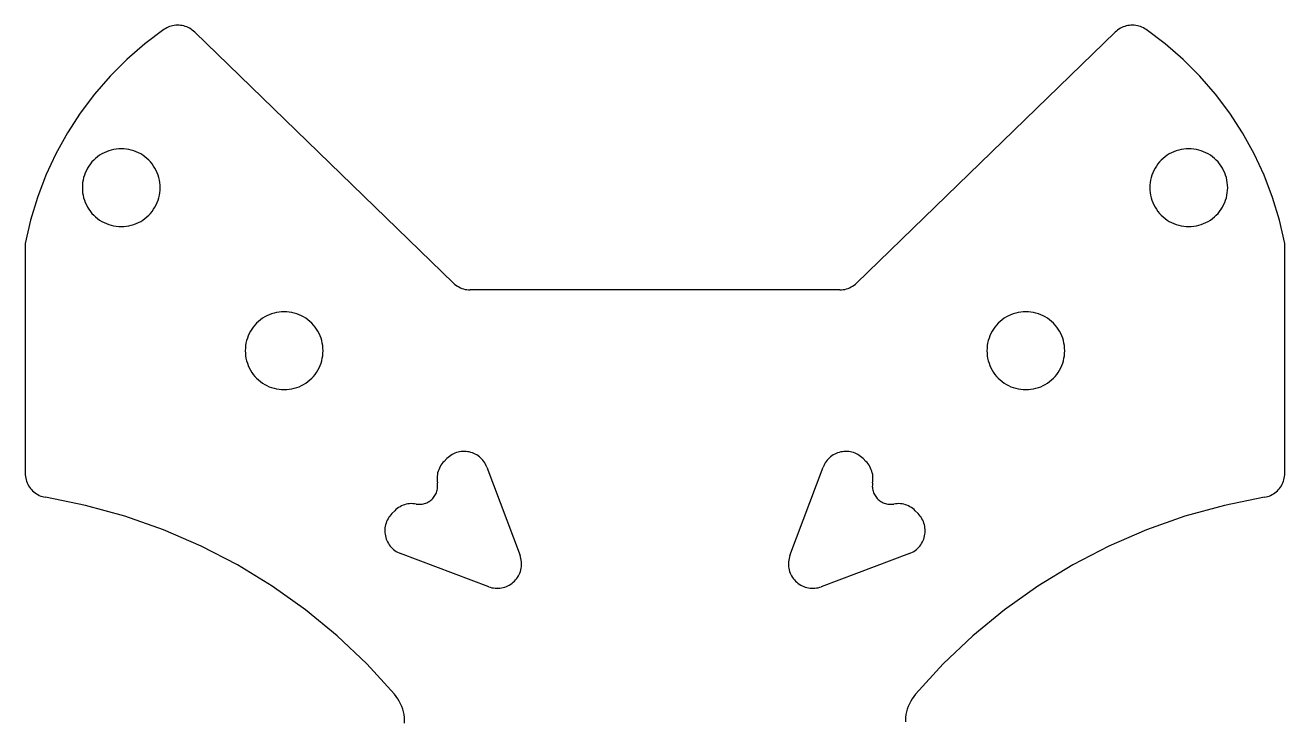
# Model space of a CAD drawing. Header units: metres. Extents: x 155.7 to 207.5, y 0.1 to 57.4.
# Drawn here: x 155.7 to 207.5, y 28.8 to 57.4 of the extents above; entities that cross this region are included whole.
import ezdxf

# ---------------------------------------------------------------- set-up
doc = ezdxf.new("R2010")
doc.units = ezdxf.units.M

msp = doc.modelspace()

# ---------------------------------------------------------------- linework, layer by layer
at = {"layer": 'CenterPlate'}
for p, q in [((161.359, 57.217), (160.578, 56.631)), ((161.415, 57.253), (161.359, 57.217)), ((161.472, 57.285), (161.415, 57.253)), ((161.531, 57.313), (161.472, 57.285)), ((161.592, 57.337), (161.531, 57.313)), ((161.654, 57.357), (161.592, 57.337)), ((161.718, 57.373), (161.654, 57.357)), ((161.783, 57.385), (161.718, 57.373)), ((161.848, 57.393), (161.783, 57.385)), ((161.913, 57.396), (161.848, 57.393)), ((161.979, 57.395), (161.913, 57.396)), ((162.044, 57.39), (161.979, 57.395)), ((162.109, 57.38), (162.044, 57.39)), ((162.173, 57.367), (162.109, 57.38)), ((162.237, 57.349), (162.173, 57.367)), ((162.298, 57.326), (162.237, 57.349)), ((162.359, 57.3), (162.298, 57.326)), ((162.417, 57.27), (162.359, 57.3)), ((162.473, 57.237), (162.417, 57.27)), ((162.527, 57.199), (162.473, 57.237)), ((162.579, 57.158), (162.527, 57.199)), ((162.627, 57.114), (162.579, 57.158)), ((173.263, 46.802), (162.627, 57.114)), ((200.48, 57.114), (189.845, 46.802)), ((200.529, 57.158), (200.48, 57.114)), ((200.58, 57.199), (200.529, 57.158)), ((200.634, 57.237), (200.58, 57.199)), ((200.69, 57.27), (200.634, 57.237)), ((200.749, 57.3), (200.69, 57.27)), ((200.809, 57.326), (200.749, 57.3)), ((200.871, 57.349), (200.809, 57.326)), ((200.934, 57.367), (200.871, 57.349)), ((200.998, 57.38), (200.934, 57.367)), ((201.063, 57.39), (200.998, 57.38)), ((201.128, 57.395), (201.063, 57.39)), ((201.194, 57.396), (201.128, 57.395)), ((201.26, 57.393), (201.194, 57.396)), ((201.325, 57.385), (201.26, 57.393)), ((201.389, 57.373), (201.325, 57.385)), ((201.453, 57.357), (201.389, 57.373)), ((201.515, 57.337), (201.453, 57.357)), ((201.576, 57.313), (201.515, 57.337)), ((201.636, 57.285), (201.576, 57.313)), ((201.693, 57.253), (201.636, 57.285)), ((201.748, 57.217), (201.693, 57.253)), ((202.529, 56.631), (201.748, 57.217)), ((160.578, 56.631), (159.84, 55.992)), ((203.267, 55.992), (202.529, 56.631)), ((159.84, 55.992), (159.149, 55.302)), ((203.958, 55.302), (203.267, 55.992)), ((159.149, 55.302), (158.508, 54.566)), ((204.6, 54.566), (203.958, 55.302)), ((158.508, 54.566), (157.92, 53.786)), ((205.188, 53.786), (204.6, 54.566)), ((157.92, 53.786), (157.388, 52.967)), ((205.719, 52.967), (205.188, 53.786)), ((157.388, 52.967), (156.915, 52.113)), ((206.192, 52.113), (205.719, 52.967)), ((159.604, 52.32), (159.499, 52.317)), ((159.708, 52.317), (159.604, 52.32)), ((203.504, 52.32), (203.399, 52.317)), ((203.608, 52.317), (203.504, 52.32)), ((156.915, 52.113), (156.503, 51.227)), ((158.472, 51.852), (158.401, 51.775)), ((158.549, 51.923), (158.472, 51.852)), ((158.63, 51.99), (158.549, 51.923)), ((158.715, 52.051), (158.63, 51.99)), ((158.804, 52.106), (158.715, 52.051)), ((158.896, 52.155), (158.804, 52.106)), ((158.991, 52.199), (158.896, 52.155)), ((159.089, 52.235), (158.991, 52.199)), ((159.19, 52.266), (159.089, 52.235)), ((159.292, 52.29), (159.19, 52.266)), ((159.395, 52.307), (159.292, 52.29)), ((159.499, 52.317), (159.395, 52.307)), ((159.813, 52.307), (159.708, 52.317)), ((159.916, 52.29), (159.813, 52.307)), ((160.018, 52.266), (159.916, 52.29)), ((160.118, 52.235), (160.018, 52.266)), ((160.216, 52.199), (160.118, 52.235)), ((160.311, 52.155), (160.216, 52.199)), ((160.404, 52.106), (160.311, 52.155)), ((160.493, 52.051), (160.404, 52.106)), ((160.578, 51.99), (160.493, 52.051)), ((160.659, 51.923), (160.578, 51.99)), ((160.735, 51.852), (160.659, 51.923)), ((160.807, 51.775), (160.735, 51.852)), ((202.372, 51.852), (202.301, 51.775)), ((202.449, 51.923), (202.372, 51.852)), ((202.53, 51.99), (202.449, 51.923)), ((202.615, 52.051), (202.53, 51.99)), ((202.704, 52.106), (202.615, 52.051)), ((202.796, 52.155), (202.704, 52.106)), ((202.891, 52.199), (202.796, 52.155)), ((202.989, 52.235), (202.891, 52.199)), ((203.09, 52.266), (202.989, 52.235)), ((203.192, 52.29), (203.09, 52.266)), ((203.295, 52.307), (203.192, 52.29)), ((203.399, 52.317), (203.295, 52.307)), ((203.713, 52.307), (203.608, 52.317)), ((203.816, 52.29), (203.713, 52.307)), ((203.918, 52.266), (203.816, 52.29)), ((204.018, 52.235), (203.918, 52.266)), ((204.116, 52.199), (204.018, 52.235)), ((204.211, 52.155), (204.116, 52.199)), ((204.304, 52.106), (204.211, 52.155)), ((204.393, 52.051), (204.304, 52.106)), ((204.478, 51.99), (204.393, 52.051)), ((204.559, 51.923), (204.478, 51.99)), ((204.635, 51.852), (204.559, 51.923)), ((204.707, 51.775), (204.635, 51.852)), ((206.604, 51.227), (206.192, 52.113)), ((158.125, 51.333), (158.089, 51.235)), ((158.169, 51.428), (158.125, 51.333)), ((158.218, 51.52), (158.169, 51.428)), ((158.273, 51.609), (158.218, 51.52)), ((158.334, 51.694), (158.273, 51.609)), ((158.401, 51.775), (158.334, 51.694)), ((160.873, 51.694), (160.807, 51.775)), ((160.934, 51.609), (160.873, 51.694)), ((160.989, 51.52), (160.934, 51.609)), ((161.039, 51.428), (160.989, 51.52)), ((161.082, 51.333), (161.039, 51.428)), ((161.119, 51.235), (161.082, 51.333)), ((202.025, 51.333), (201.989, 51.235)), ((202.069, 51.428), (202.025, 51.333)), ((202.118, 51.52), (202.069, 51.428)), ((202.173, 51.609), (202.118, 51.52)), ((202.234, 51.694), (202.173, 51.609)), ((202.301, 51.775), (202.234, 51.694)), ((204.773, 51.694), (204.707, 51.775)), ((204.834, 51.609), (204.773, 51.694)), ((204.889, 51.52), (204.834, 51.609)), ((204.939, 51.428), (204.889, 51.52)), ((204.982, 51.333), (204.939, 51.428)), ((205.019, 51.235), (204.982, 51.333)), ((156.503, 51.227), (156.155, 50.315)), ((158.007, 50.825), (158.004, 50.72)), ((158.017, 50.929), (158.007, 50.825)), ((158.034, 51.032), (158.017, 50.929)), ((158.058, 51.134), (158.034, 51.032)), ((158.089, 51.235), (158.058, 51.134)), ((161.149, 51.134), (161.119, 51.235)), ((161.173, 51.032), (161.149, 51.134)), ((161.19, 50.929), (161.173, 51.032)), ((161.2, 50.825), (161.19, 50.929)), ((161.204, 50.72), (161.2, 50.825)), ((201.907, 50.825), (201.904, 50.72)), ((201.917, 50.929), (201.907, 50.825)), ((201.934, 51.032), (201.917, 50.929)), ((201.958, 51.134), (201.934, 51.032)), ((201.989, 51.235), (201.958, 51.134)), ((205.049, 51.134), (205.019, 51.235)), ((205.073, 51.032), (205.049, 51.134)), ((205.09, 50.929), (205.073, 51.032)), ((205.1, 50.825), (205.09, 50.929)), ((205.104, 50.72), (205.1, 50.825)), ((206.953, 50.315), (206.604, 51.227)), ((156.155, 50.315), (155.871, 49.381)), ((158.004, 50.72), (158.007, 50.616)), ((158.007, 50.616), (158.017, 50.511)), ((158.017, 50.511), (158.034, 50.408)), ((158.034, 50.408), (158.058, 50.306)), ((158.058, 50.306), (158.089, 50.206)), ((161.119, 50.206), (161.149, 50.306)), ((161.149, 50.306), (161.173, 50.408)), ((161.173, 50.408), (161.19, 50.511)), ((161.19, 50.511), (161.2, 50.616)), ((161.2, 50.616), (161.204, 50.72)), ((201.904, 50.72), (201.907, 50.616)), ((201.907, 50.616), (201.917, 50.511)), ((201.917, 50.511), (201.934, 50.408)), ((201.934, 50.408), (201.958, 50.306)), ((201.958, 50.306), (201.989, 50.206)), ((205.019, 50.206), (205.049, 50.306)), ((205.049, 50.306), (205.073, 50.408)), ((205.073, 50.408), (205.09, 50.511)), ((205.09, 50.511), (205.1, 50.616)), ((205.1, 50.616), (205.104, 50.72)), ((207.236, 49.381), (206.953, 50.315)), ((158.089, 50.206), (158.125, 50.108)), ((158.125, 50.108), (158.169, 50.013)), ((158.169, 50.013), (158.218, 49.92)), ((158.218, 49.92), (158.273, 49.831)), ((158.273, 49.831), (158.334, 49.746)), ((158.334, 49.746), (158.401, 49.665)), ((160.807, 49.665), (160.873, 49.746)), ((160.873, 49.746), (160.934, 49.831)), ((160.934, 49.831), (160.989, 49.92)), ((160.989, 49.92), (161.039, 50.013)), ((161.039, 50.013), (161.082, 50.108)), ((161.082, 50.108), (161.119, 50.206)), ((201.989, 50.206), (202.025, 50.108)), ((202.025, 50.108), (202.069, 50.013)), ((202.069, 50.013), (202.118, 49.92)), ((202.118, 49.92), (202.173, 49.831)), ((202.173, 49.831), (202.234, 49.746)), ((202.234, 49.746), (202.301, 49.665)), ((204.707, 49.665), (204.773, 49.746)), ((204.773, 49.746), (204.834, 49.831)), ((204.834, 49.831), (204.889, 49.92)), ((204.889, 49.92), (204.939, 50.013)), ((204.939, 50.013), (204.982, 50.108)), ((204.982, 50.108), (205.019, 50.206)), ((155.871, 49.381), (155.654, 48.429)), ((158.401, 49.665), (158.472, 49.589)), ((158.472, 49.589), (158.549, 49.517)), ((158.549, 49.517), (158.63, 49.451)), ((158.63, 49.451), (158.715, 49.39)), ((158.715, 49.39), (158.804, 49.335)), ((158.804, 49.335), (158.896, 49.285)), ((158.896, 49.285), (158.991, 49.242)), ((158.991, 49.242), (159.089, 49.205)), ((160.118, 49.205), (160.216, 49.242)), ((160.216, 49.242), (160.311, 49.285)), ((160.311, 49.285), (160.404, 49.335)), ((160.404, 49.335), (160.493, 49.39)), ((160.493, 49.39), (160.578, 49.451)), ((160.578, 49.451), (160.659, 49.517)), ((160.659, 49.517), (160.735, 49.589)), ((160.735, 49.589), (160.807, 49.665)), ((202.301, 49.665), (202.372, 49.589)), ((202.372, 49.589), (202.449, 49.517)), ((202.449, 49.517), (202.53, 49.451)), ((202.53, 49.451), (202.615, 49.39)), ((202.615, 49.39), (202.704, 49.335)), ((202.704, 49.335), (202.796, 49.285)), ((202.796, 49.285), (202.891, 49.242)), ((202.891, 49.242), (202.989, 49.205)), ((204.018, 49.205), (204.116, 49.242)), ((204.116, 49.242), (204.211, 49.285)), ((204.211, 49.285), (204.304, 49.335)), ((204.304, 49.335), (204.393, 49.39)), ((204.393, 49.39), (204.478, 49.451)), ((204.478, 49.451), (204.559, 49.517)), ((204.559, 49.517), (204.635, 49.589)), ((204.635, 49.589), (204.707, 49.665)), ((207.454, 48.429), (207.236, 49.381)), ((159.089, 49.205), (159.19, 49.175)), ((159.19, 49.175), (159.292, 49.151)), ((159.292, 49.151), (159.395, 49.134)), ((159.395, 49.134), (159.499, 49.124)), ((159.499, 49.124), (159.604, 49.12)), ((159.604, 49.12), (159.708, 49.124)), ((159.708, 49.124), (159.813, 49.134)), ((159.813, 49.134), (159.916, 49.151)), ((159.916, 49.151), (160.018, 49.175)), ((160.018, 49.175), (160.118, 49.205)), ((202.989, 49.205), (203.09, 49.175)), ((203.09, 49.175), (203.192, 49.151)), ((203.192, 49.151), (203.295, 49.134)), ((203.295, 49.134), (203.399, 49.124)), ((203.399, 49.124), (203.504, 49.12)), ((203.504, 49.12), (203.608, 49.124)), ((203.608, 49.124), (203.713, 49.134)), ((203.713, 49.134), (203.816, 49.151)), ((203.816, 49.151), (203.918, 49.175)), ((203.918, 49.175), (204.018, 49.205)), ((155.654, 48.429), (155.654, 38.984)), ((207.454, 38.984), (207.454, 48.429)), ((173.263, 46.802), (173.315, 46.755)), ((173.315, 46.755), (173.37, 46.712)), ((173.37, 46.712), (173.428, 46.673)), ((173.428, 46.673), (173.488, 46.638)), ((173.488, 46.638), (173.551, 46.607)), ((189.556, 46.607), (189.619, 46.638)), ((189.619, 46.638), (189.68, 46.673)), ((189.68, 46.673), (189.738, 46.712)), ((189.738, 46.712), (189.793, 46.755)), ((189.793, 46.755), (189.845, 46.802)), ((173.551, 46.607), (173.616, 46.581)), ((173.616, 46.581), (173.683, 46.559)), ((173.683, 46.559), (173.75, 46.542)), ((173.75, 46.542), (173.819, 46.53)), ((173.819, 46.53), (173.889, 46.523)), ((173.889, 46.523), (173.959, 46.52)), ((189.148, 46.52), (173.959, 46.52)), ((189.148, 46.52), (189.218, 46.523)), ((189.218, 46.523), (189.288, 46.53)), ((189.288, 46.53), (189.357, 46.542)), ((189.357, 46.542), (189.425, 46.559)), ((189.425, 46.559), (189.491, 46.581)), ((189.491, 46.581), (189.556, 46.607)), ((165.992, 45.59), (165.89, 45.566)), ((166.095, 45.607), (165.992, 45.59)), ((166.199, 45.617), (166.095, 45.607)), ((166.304, 45.62), (166.199, 45.617)), ((166.408, 45.617), (166.304, 45.62)), ((166.513, 45.607), (166.408, 45.617)), ((166.616, 45.59), (166.513, 45.607)), ((166.718, 45.566), (166.616, 45.59)), ((196.492, 45.59), (196.39, 45.566)), ((196.595, 45.607), (196.492, 45.59)), ((196.699, 45.617), (196.595, 45.607)), ((196.804, 45.62), (196.699, 45.617)), ((196.908, 45.617), (196.804, 45.62)), ((197.013, 45.607), (196.908, 45.617)), ((197.116, 45.59), (197.013, 45.607)), ((197.218, 45.566), (197.116, 45.59)), ((165.101, 45.075), (165.034, 44.994)), ((165.172, 45.152), (165.101, 45.075)), ((165.249, 45.223), (165.172, 45.152)), ((165.33, 45.29), (165.249, 45.223)), ((165.415, 45.351), (165.33, 45.29)), ((165.504, 45.406), (165.415, 45.351)), ((165.596, 45.455), (165.504, 45.406)), ((165.691, 45.499), (165.596, 45.455)), ((165.789, 45.535), (165.691, 45.499)), ((165.89, 45.566), (165.789, 45.535)), ((166.818, 45.535), (166.718, 45.566)), ((166.916, 45.499), (166.818, 45.535)), ((167.011, 45.455), (166.916, 45.499)), ((167.104, 45.406), (167.011, 45.455)), ((167.193, 45.351), (167.104, 45.406)), ((167.278, 45.29), (167.193, 45.351)), ((167.359, 45.223), (167.278, 45.29)), ((167.435, 45.152), (167.359, 45.223)), ((167.507, 45.075), (167.435, 45.152)), ((167.573, 44.994), (167.507, 45.075)), ((195.601, 45.075), (195.534, 44.994)), ((195.672, 45.152), (195.601, 45.075)), ((195.749, 45.223), (195.672, 45.152)), ((195.83, 45.29), (195.749, 45.223)), ((195.915, 45.351), (195.83, 45.29)), ((196.004, 45.406), (195.915, 45.351)), ((196.096, 45.455), (196.004, 45.406)), ((196.191, 45.499), (196.096, 45.455)), ((196.289, 45.535), (196.191, 45.499)), ((196.39, 45.566), (196.289, 45.535)), ((197.318, 45.535), (197.218, 45.566)), ((197.416, 45.499), (197.318, 45.535)), ((197.511, 45.455), (197.416, 45.499)), ((197.604, 45.406), (197.511, 45.455)), ((197.693, 45.351), (197.604, 45.406)), ((197.778, 45.29), (197.693, 45.351)), ((197.859, 45.223), (197.778, 45.29)), ((197.935, 45.152), (197.859, 45.223)), ((198.007, 45.075), (197.935, 45.152)), ((198.073, 44.994), (198.007, 45.075)), ((164.825, 44.633), (164.789, 44.535)), ((164.869, 44.728), (164.825, 44.633)), ((164.918, 44.82), (164.869, 44.728)), ((164.973, 44.909), (164.918, 44.82)), ((165.034, 44.994), (164.973, 44.909)), ((167.634, 44.909), (167.573, 44.994)), ((167.689, 44.82), (167.634, 44.909)), ((167.739, 44.728), (167.689, 44.82)), ((167.782, 44.633), (167.739, 44.728)), ((167.819, 44.535), (167.782, 44.633)), ((195.325, 44.633), (195.289, 44.535)), ((195.369, 44.728), (195.325, 44.633)), ((195.418, 44.82), (195.369, 44.728)), ((195.473, 44.909), (195.418, 44.82)), ((195.534, 44.994), (195.473, 44.909)), ((198.134, 44.909), (198.073, 44.994)), ((198.189, 44.82), (198.134, 44.909)), ((198.239, 44.728), (198.189, 44.82)), ((198.282, 44.633), (198.239, 44.728)), ((198.319, 44.535), (198.282, 44.633)), ((164.707, 44.125), (164.704, 44.02)), ((164.717, 44.229), (164.707, 44.125)), ((164.734, 44.332), (164.717, 44.229)), ((164.758, 44.434), (164.734, 44.332)), ((164.789, 44.535), (164.758, 44.434)), ((167.849, 44.434), (167.819, 44.535)), ((167.873, 44.332), (167.849, 44.434)), ((167.89, 44.229), (167.873, 44.332)), ((167.9, 44.125), (167.89, 44.229)), ((167.904, 44.02), (167.9, 44.125)), ((195.207, 44.125), (195.204, 44.02)), ((195.217, 44.229), (195.207, 44.125)), ((195.234, 44.332), (195.217, 44.229)), ((195.258, 44.434), (195.234, 44.332)), ((195.289, 44.535), (195.258, 44.434)), ((198.349, 44.434), (198.319, 44.535)), ((198.373, 44.332), (198.349, 44.434)), ((198.39, 44.229), (198.373, 44.332)), ((198.4, 44.125), (198.39, 44.229)), ((198.404, 44.02), (198.4, 44.125)), ((164.704, 44.02), (164.707, 43.916)), ((164.707, 43.916), (164.717, 43.811)), ((164.717, 43.811), (164.734, 43.708)), ((164.734, 43.708), (164.758, 43.606)), ((164.758, 43.606), (164.789, 43.506)), ((167.819, 43.506), (167.849, 43.606)), ((167.849, 43.606), (167.873, 43.708)), ((167.873, 43.708), (167.89, 43.811)), ((167.89, 43.811), (167.9, 43.916)), ((167.9, 43.916), (167.904, 44.02)), ((195.204, 44.02), (195.207, 43.916)), ((195.207, 43.916), (195.217, 43.811)), ((195.217, 43.811), (195.234, 43.708)), ((195.234, 43.708), (195.258, 43.606)), ((195.258, 43.606), (195.289, 43.506)), ((198.319, 43.506), (198.349, 43.606)), ((198.349, 43.606), (198.373, 43.708)), ((198.373, 43.708), (198.39, 43.811)), ((198.39, 43.811), (198.4, 43.916)), ((198.4, 43.916), (198.404, 44.02)), ((164.789, 43.506), (164.825, 43.408)), ((164.825, 43.408), (164.869, 43.313)), ((164.869, 43.313), (164.918, 43.22)), ((164.918, 43.22), (164.973, 43.131)), ((164.973, 43.131), (165.034, 43.046)), ((165.034, 43.046), (165.101, 42.965)), ((167.507, 42.965), (167.573, 43.046)), ((167.573, 43.046), (167.634, 43.131)), ((167.634, 43.131), (167.689, 43.22)), ((167.689, 43.22), (167.739, 43.313)), ((167.739, 43.313), (167.782, 43.408)), ((167.782, 43.408), (167.819, 43.506)), ((195.289, 43.506), (195.325, 43.408)), ((195.325, 43.408), (195.369, 43.313)), ((195.369, 43.313), (195.418, 43.22)), ((195.418, 43.22), (195.473, 43.131)), ((195.473, 43.131), (195.534, 43.046)), ((195.534, 43.046), (195.601, 42.965)), ((198.007, 42.965), (198.073, 43.046)), ((198.073, 43.046), (198.134, 43.131)), ((198.134, 43.131), (198.189, 43.22)), ((198.189, 43.22), (198.239, 43.313)), ((198.239, 43.313), (198.282, 43.408)), ((198.282, 43.408), (198.319, 43.506)), ((165.101, 42.965), (165.172, 42.889)), ((165.172, 42.889), (165.249, 42.817)), ((165.249, 42.817), (165.33, 42.751)), ((165.33, 42.751), (165.415, 42.69)), ((165.415, 42.69), (165.504, 42.635)), ((165.504, 42.635), (165.596, 42.585)), ((165.596, 42.585), (165.691, 42.542)), ((165.691, 42.542), (165.789, 42.505)), ((165.789, 42.505), (165.89, 42.475)), ((166.718, 42.475), (166.818, 42.505)), ((166.818, 42.505), (166.916, 42.542)), ((166.916, 42.542), (167.011, 42.585)), ((167.011, 42.585), (167.104, 42.635)), ((167.104, 42.635), (167.193, 42.69)), ((167.193, 42.69), (167.278, 42.751)), ((167.278, 42.751), (167.359, 42.817)), ((167.359, 42.817), (167.435, 42.889)), ((167.435, 42.889), (167.507, 42.965)), ((195.601, 42.965), (195.672, 42.889)), ((195.672, 42.889), (195.749, 42.817)), ((195.749, 42.817), (195.83, 42.751)), ((195.83, 42.751), (195.915, 42.69)), ((195.915, 42.69), (196.004, 42.635)), ((196.004, 42.635), (196.096, 42.585)), ((196.096, 42.585), (196.191, 42.542)), ((196.191, 42.542), (196.289, 42.505)), ((196.289, 42.505), (196.39, 42.475)), ((197.218, 42.475), (197.318, 42.505)), ((197.318, 42.505), (197.416, 42.542)), ((197.416, 42.542), (197.511, 42.585)), ((197.511, 42.585), (197.604, 42.635)), ((197.604, 42.635), (197.693, 42.69)), ((197.693, 42.69), (197.778, 42.751)), ((197.778, 42.751), (197.859, 42.817)), ((197.859, 42.817), (197.935, 42.889)), ((197.935, 42.889), (198.007, 42.965)), ((165.89, 42.475), (165.992, 42.451)), ((165.992, 42.451), (166.095, 42.434)), ((166.095, 42.434), (166.199, 42.424)), ((166.199, 42.424), (166.304, 42.42)), ((166.304, 42.42), (166.408, 42.424)), ((166.408, 42.424), (166.513, 42.434)), ((166.513, 42.434), (166.616, 42.451)), ((166.616, 42.451), (166.718, 42.475)), ((196.39, 42.475), (196.492, 42.451)), ((196.492, 42.451), (196.595, 42.434)), ((196.595, 42.434), (196.699, 42.424)), ((196.699, 42.424), (196.804, 42.42)), ((196.804, 42.42), (196.908, 42.424)), ((196.908, 42.424), (197.013, 42.434)), ((197.013, 42.434), (197.116, 42.451)), ((197.116, 42.451), (197.218, 42.475)), ((172.792, 39.37), (172.752, 39.313)), ((172.835, 39.423), (172.792, 39.37)), ((172.882, 39.473), (172.835, 39.423)), ((172.882, 39.473), (172.997, 39.588)), ((173.045, 39.634), (172.997, 39.588)), ((173.097, 39.676), (173.045, 39.634)), ((173.151, 39.714), (173.097, 39.676)), ((173.208, 39.749), (173.151, 39.714)), ((173.267, 39.78), (173.208, 39.749)), ((173.327, 39.808), (173.267, 39.78)), ((173.39, 39.831), (173.327, 39.808)), ((173.454, 39.849), (173.39, 39.831)), ((173.519, 39.864), (173.454, 39.849)), ((173.584, 39.874), (173.519, 39.864)), ((173.651, 39.88), (173.584, 39.874)), ((173.717, 39.881), (173.651, 39.88)), ((173.784, 39.878), (173.717, 39.881)), ((173.85, 39.87), (173.784, 39.878)), ((173.915, 39.859), (173.85, 39.87)), ((173.98, 39.842), (173.915, 39.859)), ((174.043, 39.822), (173.98, 39.842)), ((174.105, 39.797), (174.043, 39.822)), ((174.165, 39.769), (174.105, 39.797)), ((174.223, 39.736), (174.165, 39.769)), ((174.279, 39.7), (174.223, 39.736)), ((174.332, 39.66), (174.279, 39.7)), ((174.382, 39.616), (174.332, 39.66)), ((174.429, 39.569), (174.382, 39.616)), ((174.474, 39.52), (174.429, 39.569)), ((174.514, 39.467), (174.474, 39.52)), ((174.551, 39.412), (174.514, 39.467)), ((174.585, 39.354), (174.551, 39.412)), ((188.556, 39.412), (188.522, 39.354)), ((188.593, 39.467), (188.556, 39.412)), ((188.634, 39.52), (188.593, 39.467)), ((188.678, 39.569), (188.634, 39.52)), ((188.725, 39.616), (188.678, 39.569)), ((188.776, 39.66), (188.725, 39.616)), ((188.829, 39.7), (188.776, 39.66)), ((188.885, 39.736), (188.829, 39.7)), ((188.943, 39.769), (188.885, 39.736)), ((189.003, 39.797), (188.943, 39.769)), ((189.064, 39.822), (189.003, 39.797)), ((189.128, 39.842), (189.064, 39.822)), ((189.192, 39.859), (189.128, 39.842)), ((189.258, 39.87), (189.192, 39.859)), ((189.324, 39.878), (189.258, 39.87)), ((189.39, 39.881), (189.324, 39.878)), ((189.457, 39.88), (189.39, 39.881)), ((189.523, 39.874), (189.457, 39.88)), ((189.589, 39.864), (189.523, 39.874)), ((189.654, 39.849), (189.589, 39.864)), ((189.718, 39.831), (189.654, 39.849)), ((189.78, 39.808), (189.718, 39.831)), ((189.841, 39.78), (189.78, 39.808)), ((189.9, 39.749), (189.841, 39.78)), ((189.956, 39.714), (189.9, 39.749)), ((190.01, 39.676), (189.956, 39.714)), ((190.062, 39.634), (190.01, 39.676)), ((190.11, 39.588), (190.062, 39.634)), ((190.11, 39.588), (190.226, 39.473)), ((190.272, 39.423), (190.226, 39.473)), ((190.316, 39.37), (190.272, 39.423)), ((190.355, 39.313), (190.316, 39.37)), ((155.654, 38.984), (155.656, 38.917)), ((155.656, 38.917), (155.663, 38.85)), ((172.594, 38.864), (172.589, 38.795)), ((172.603, 38.932), (172.594, 38.864)), ((172.616, 38.999), (172.603, 38.932)), ((172.635, 39.066), (172.616, 38.999)), ((172.658, 39.13), (172.635, 39.066)), ((172.685, 39.194), (172.658, 39.13)), ((172.716, 39.255), (172.685, 39.194)), ((172.752, 39.313), (172.716, 39.255)), ((174.614, 39.295), (174.585, 39.354)), ((174.64, 39.233), (174.614, 39.295)), ((174.64, 39.233), (176.004, 35.608)), ((187.104, 35.608), (188.467, 39.233)), ((188.493, 39.295), (188.467, 39.233)), ((188.522, 39.354), (188.493, 39.295)), ((190.391, 39.255), (190.355, 39.313)), ((190.422, 39.194), (190.391, 39.255)), ((190.45, 39.13), (190.422, 39.194)), ((190.473, 39.066), (190.45, 39.13)), ((190.491, 38.999), (190.473, 39.066)), ((190.505, 38.932), (190.491, 38.999)), ((190.514, 38.864), (190.505, 38.932)), ((190.518, 38.795), (190.514, 38.864)), ((207.445, 38.85), (207.451, 38.917)), ((207.451, 38.917), (207.454, 38.984)), ((155.663, 38.85), (155.674, 38.784)), ((155.674, 38.784), (155.689, 38.719)), ((155.689, 38.719), (155.709, 38.655)), ((155.709, 38.655), (155.733, 38.592)), ((155.733, 38.592), (155.762, 38.532)), ((155.762, 38.532), (155.794, 38.473)), ((155.794, 38.473), (155.83, 38.416)), ((155.83, 38.416), (155.87, 38.363)), ((155.87, 38.363), (155.913, 38.312)), ((172.589, 38.795), (172.59, 38.726)), ((172.59, 38.726), (172.595, 38.658)), ((172.595, 38.658), (172.605, 38.59)), ((172.598, 38.293), (172.607, 38.342)), ((172.612, 38.541), (172.605, 38.59)), ((172.607, 38.342), (172.613, 38.392)), ((172.616, 38.491), (172.612, 38.541)), ((172.613, 38.392), (172.616, 38.441)), ((172.616, 38.441), (172.616, 38.491)), ((190.492, 38.491), (190.491, 38.441)), ((190.491, 38.441), (190.494, 38.392)), ((190.496, 38.541), (190.492, 38.491)), ((190.494, 38.392), (190.5, 38.342)), ((190.503, 38.59), (190.496, 38.541)), ((190.5, 38.342), (190.509, 38.293)), ((190.503, 38.59), (190.513, 38.658)), ((190.513, 38.658), (190.518, 38.726)), ((190.518, 38.726), (190.518, 38.795)), ((207.194, 38.312), (207.238, 38.363)), ((207.238, 38.363), (207.277, 38.416)), ((207.277, 38.416), (207.313, 38.473)), ((207.313, 38.473), (207.346, 38.532)), ((207.346, 38.532), (207.374, 38.592)), ((207.374, 38.592), (207.398, 38.655)), ((207.398, 38.655), (207.418, 38.719)), ((207.418, 38.719), (207.434, 38.784)), ((207.434, 38.784), (207.445, 38.85)), ((155.913, 38.312), (155.96, 38.263)), ((155.96, 38.263), (156.01, 38.219)), ((156.01, 38.219), (156.062, 38.177)), ((156.062, 38.177), (156.117, 38.139)), ((156.117, 38.139), (156.175, 38.105)), ((156.175, 38.105), (156.235, 38.075)), ((156.235, 38.075), (156.297, 38.049)), ((156.297, 38.049), (156.36, 38.028)), ((156.36, 38.028), (156.425, 38.01)), ((156.425, 38.01), (156.49, 37.997)), ((158.138, 37.665), (156.49, 37.997)), ((172.217, 37.795), (172.26, 37.82)), ((172.26, 37.82), (172.302, 37.847)), ((172.302, 37.847), (172.341, 37.877)), ((172.341, 37.877), (172.379, 37.91)), ((172.379, 37.91), (172.414, 37.945)), ((172.414, 37.945), (172.447, 37.983)), ((172.447, 37.983), (172.477, 38.022)), ((172.477, 38.022), (172.504, 38.064)), ((172.504, 38.064), (172.529, 38.107)), ((172.529, 38.107), (172.551, 38.152)), ((172.551, 38.152), (172.57, 38.198)), ((172.57, 38.198), (172.586, 38.245)), ((172.586, 38.245), (172.598, 38.293)), ((190.509, 38.293), (190.522, 38.245)), ((190.522, 38.245), (190.538, 38.198)), ((190.538, 38.198), (190.556, 38.152)), ((190.556, 38.152), (190.578, 38.107)), ((190.578, 38.107), (190.603, 38.064)), ((190.603, 38.064), (190.63, 38.022)), ((190.63, 38.022), (190.661, 37.983)), ((190.661, 37.983), (190.693, 37.945)), ((190.693, 37.945), (190.729, 37.91)), ((190.729, 37.91), (190.766, 37.877)), ((190.766, 37.877), (190.806, 37.847)), ((190.806, 37.847), (190.847, 37.82)), ((190.847, 37.82), (190.89, 37.795)), ((206.617, 37.997), (204.969, 37.665)), ((206.617, 37.997), (206.683, 38.01)), ((206.683, 38.01), (206.747, 38.028)), ((206.747, 38.028), (206.811, 38.049)), ((206.811, 38.049), (206.872, 38.075)), ((206.872, 38.075), (206.932, 38.105)), ((206.932, 38.105), (206.99, 38.139)), ((206.99, 38.139), (207.045, 38.177)), ((207.045, 38.177), (207.098, 38.219)), ((207.098, 38.219), (207.148, 38.263)), ((207.148, 38.263), (207.194, 38.312)), ((159.758, 37.219), (158.138, 37.665)), ((170.736, 37.327), (170.69, 37.279)), ((170.736, 37.327), (170.851, 37.442)), ((170.901, 37.489), (170.851, 37.442)), ((170.954, 37.532), (170.901, 37.489)), ((171.011, 37.572), (170.954, 37.532)), ((171.069, 37.608), (171.011, 37.572)), ((171.13, 37.639), (171.069, 37.608)), ((171.194, 37.666), (171.13, 37.639)), ((171.258, 37.689), (171.194, 37.666)), ((171.325, 37.708), (171.258, 37.689)), ((171.392, 37.721), (171.325, 37.708)), ((171.46, 37.73), (171.392, 37.721)), ((171.529, 37.735), (171.46, 37.73)), ((171.598, 37.734), (171.529, 37.735)), ((171.666, 37.729), (171.598, 37.734)), ((171.734, 37.719), (171.666, 37.729)), ((171.734, 37.719), (171.783, 37.712)), ((171.783, 37.712), (171.833, 37.708)), ((171.833, 37.708), (171.883, 37.708)), ((171.883, 37.708), (171.933, 37.711)), ((171.933, 37.711), (171.982, 37.717)), ((171.982, 37.717), (172.031, 37.726)), ((172.031, 37.726), (172.079, 37.738)), ((172.079, 37.738), (172.126, 37.754)), ((172.126, 37.754), (172.172, 37.773)), ((172.172, 37.773), (172.217, 37.795)), ((190.89, 37.795), (190.935, 37.773)), ((190.935, 37.773), (190.981, 37.754)), ((190.981, 37.754), (191.028, 37.738)), ((191.028, 37.738), (191.077, 37.726)), ((191.077, 37.726), (191.125, 37.717)), ((191.125, 37.717), (191.175, 37.711)), ((191.175, 37.711), (191.225, 37.708)), ((191.225, 37.708), (191.274, 37.708)), ((191.274, 37.708), (191.324, 37.712)), ((191.324, 37.712), (191.373, 37.719)), ((191.441, 37.729), (191.373, 37.719)), ((191.51, 37.734), (191.441, 37.729)), ((191.579, 37.735), (191.51, 37.734)), ((191.647, 37.73), (191.579, 37.735)), ((191.715, 37.721), (191.647, 37.73)), ((191.783, 37.708), (191.715, 37.721)), ((191.849, 37.689), (191.783, 37.708)), ((191.914, 37.666), (191.849, 37.689)), ((191.977, 37.639), (191.914, 37.666)), ((192.038, 37.608), (191.977, 37.639)), ((192.097, 37.572), (192.038, 37.608)), ((192.153, 37.532), (192.097, 37.572)), ((192.206, 37.489), (192.153, 37.532)), ((192.257, 37.442), (192.206, 37.489)), ((192.257, 37.442), (192.372, 37.327)), ((192.417, 37.279), (192.372, 37.327)), ((204.969, 37.665), (203.349, 37.219)), ((161.343, 36.66), (159.758, 37.219)), ((170.46, 36.805), (170.45, 36.74)), ((170.475, 36.87), (170.46, 36.805)), ((170.493, 36.934), (170.475, 36.87)), ((170.516, 36.997), (170.493, 36.934)), ((170.544, 37.057), (170.516, 36.997)), ((170.575, 37.116), (170.544, 37.057)), ((170.61, 37.173), (170.575, 37.116)), ((170.648, 37.227), (170.61, 37.173)), ((170.69, 37.279), (170.648, 37.227)), ((192.459, 37.227), (192.417, 37.279)), ((192.498, 37.173), (192.459, 37.227)), ((192.533, 37.116), (192.498, 37.173)), ((192.564, 37.057), (192.533, 37.116)), ((192.591, 36.997), (192.564, 37.057)), ((192.614, 36.934), (192.591, 36.997)), ((192.633, 36.87), (192.614, 36.934)), ((192.647, 36.805), (192.633, 36.87)), ((192.657, 36.74), (192.647, 36.805)), ((203.349, 37.219), (201.764, 36.66)), ((162.886, 35.992), (161.343, 36.66)), ((170.444, 36.673), (170.443, 36.607)), ((170.443, 36.607), (170.446, 36.54)), ((170.45, 36.74), (170.444, 36.673)), ((170.446, 36.54), (170.454, 36.474)), ((170.454, 36.474), (170.465, 36.409)), ((170.465, 36.409), (170.482, 36.344)), ((170.482, 36.344), (170.502, 36.281)), ((170.502, 36.281), (170.527, 36.219)), ((192.581, 36.219), (192.605, 36.281)), ((192.605, 36.281), (192.626, 36.344)), ((192.626, 36.344), (192.642, 36.409)), ((192.642, 36.409), (192.654, 36.474)), ((192.654, 36.474), (192.661, 36.54)), ((192.663, 36.673), (192.657, 36.74)), ((192.661, 36.54), (192.664, 36.607)), ((192.664, 36.607), (192.663, 36.673)), ((201.764, 36.66), (200.222, 35.992)), ((164.378, 35.219), (162.886, 35.992)), ((170.527, 36.219), (170.555, 36.159)), ((170.555, 36.159), (170.588, 36.101)), ((170.588, 36.101), (170.624, 36.045)), ((170.624, 36.045), (170.664, 35.992)), ((170.664, 35.992), (170.708, 35.942)), ((170.708, 35.942), (170.755, 35.895)), ((170.755, 35.895), (170.804, 35.85)), ((170.804, 35.85), (170.857, 35.81)), ((170.857, 35.81), (170.912, 35.773)), ((170.912, 35.773), (170.97, 35.739)), ((192.138, 35.739), (192.195, 35.773)), ((192.195, 35.773), (192.25, 35.81)), ((192.25, 35.81), (192.303, 35.85)), ((192.303, 35.85), (192.353, 35.895)), ((192.353, 35.895), (192.399, 35.942)), ((192.399, 35.942), (192.443, 35.992)), ((192.443, 35.992), (192.483, 36.045)), ((192.483, 36.045), (192.519, 36.101)), ((192.519, 36.101), (192.552, 36.159)), ((192.552, 36.159), (192.581, 36.219)), ((200.222, 35.992), (198.73, 35.219)), ((170.97, 35.739), (171.029, 35.71)), ((171.029, 35.71), (171.091, 35.684)), ((174.716, 34.32), (171.091, 35.684)), ((176.025, 35.545), (176.004, 35.608)), ((176.043, 35.479), (176.025, 35.545)), ((176.055, 35.413), (176.043, 35.479)), ((176.064, 35.346), (176.055, 35.413)), ((176.068, 35.279), (176.064, 35.346)), ((176.067, 35.212), (176.068, 35.279)), ((187.044, 35.346), (187.04, 35.279)), ((187.04, 35.279), (187.041, 35.212)), ((187.052, 35.413), (187.044, 35.346)), ((187.065, 35.479), (187.052, 35.413)), ((187.082, 35.545), (187.065, 35.479)), ((187.104, 35.608), (187.082, 35.545)), ((192.017, 35.684), (188.392, 34.32)), ((192.017, 35.684), (192.078, 35.71)), ((192.078, 35.71), (192.138, 35.739)), ((165.812, 34.343), (164.378, 35.219)), ((175.902, 34.705), (175.938, 34.763)), ((175.938, 34.763), (175.969, 34.823)), ((175.969, 34.823), (175.996, 34.884)), ((175.996, 34.884), (176.019, 34.947)), ((176.019, 34.947), (176.038, 35.012)), ((176.038, 35.012), (176.052, 35.078)), ((176.052, 35.078), (176.062, 35.145)), ((176.062, 35.145), (176.067, 35.212)), ((187.041, 35.212), (187.046, 35.145)), ((187.046, 35.145), (187.056, 35.078)), ((187.056, 35.078), (187.07, 35.012)), ((187.07, 35.012), (187.088, 34.947)), ((187.088, 34.947), (187.111, 34.884)), ((187.111, 34.884), (187.138, 34.823)), ((187.138, 34.823), (187.17, 34.763)), ((187.17, 34.763), (187.205, 34.705)), ((198.73, 35.219), (197.295, 34.343)), ((167.182, 33.369), (165.812, 34.343)), ((174.716, 34.32), (174.779, 34.299)), ((174.779, 34.299), (174.845, 34.281)), ((174.845, 34.281), (174.911, 34.269)), ((174.911, 34.269), (174.978, 34.26)), ((174.978, 34.26), (175.045, 34.256)), ((175.045, 34.256), (175.112, 34.257)), ((175.112, 34.257), (175.179, 34.262)), ((175.179, 34.262), (175.246, 34.272)), ((175.246, 34.272), (175.312, 34.286)), ((175.312, 34.286), (175.377, 34.305)), ((175.377, 34.305), (175.44, 34.328)), ((175.44, 34.328), (175.501, 34.355)), ((175.501, 34.355), (175.561, 34.386)), ((175.561, 34.386), (175.619, 34.422)), ((175.619, 34.422), (175.674, 34.461)), ((175.674, 34.461), (175.726, 34.503)), ((175.726, 34.503), (175.775, 34.549)), ((175.775, 34.549), (175.821, 34.598)), ((175.821, 34.598), (175.863, 34.65)), ((175.863, 34.65), (175.902, 34.705)), ((187.205, 34.705), (187.244, 34.65)), ((187.244, 34.65), (187.286, 34.598)), ((187.286, 34.598), (187.332, 34.549)), ((187.332, 34.549), (187.382, 34.503)), ((187.382, 34.503), (187.434, 34.461)), ((187.434, 34.461), (187.489, 34.422)), ((187.489, 34.422), (187.546, 34.386)), ((187.546, 34.386), (187.606, 34.355)), ((187.606, 34.355), (187.668, 34.328)), ((187.668, 34.328), (187.731, 34.305)), ((187.731, 34.305), (187.796, 34.286)), ((187.796, 34.286), (187.861, 34.272)), ((187.861, 34.272), (187.928, 34.262)), ((187.928, 34.262), (187.995, 34.257)), ((187.995, 34.257), (188.063, 34.256)), ((188.063, 34.256), (188.13, 34.26)), ((188.13, 34.26), (188.197, 34.269)), ((188.197, 34.269), (188.263, 34.281)), ((188.263, 34.281), (188.328, 34.299)), ((188.328, 34.299), (188.392, 34.32)), ((197.295, 34.343), (195.926, 33.369)), ((168.48, 32.301), (167.182, 33.369)), ((195.926, 33.369), (194.627, 32.301)), ((169.701, 31.146), (168.48, 32.301)), ((194.627, 32.301), (193.407, 31.146)), ((170.838, 29.908), (169.701, 31.146)), ((193.407, 31.146), (192.27, 29.908)), ((170.911, 29.816), (170.838, 29.908)), ((170.979, 29.719), (170.911, 29.816)), ((171.039, 29.618), (170.979, 29.719)), ((171.093, 29.513), (171.039, 29.618)), ((192.068, 29.618), (192.014, 29.513)), ((192.129, 29.719), (192.068, 29.618)), ((192.196, 29.816), (192.129, 29.719)), ((192.27, 29.908), (192.196, 29.816)), ((171.139, 29.405), (171.093, 29.513)), ((171.178, 29.293), (171.139, 29.405)), ((171.21, 29.18), (171.178, 29.293)), ((171.233, 29.064), (171.21, 29.18)), ((171.249, 28.947), (171.233, 29.064)), ((191.874, 29.064), (191.858, 28.947)), ((191.898, 29.18), (191.874, 29.064)), ((191.929, 29.293), (191.898, 29.18)), ((191.968, 29.405), (191.929, 29.293)), ((192.014, 29.513), (191.968, 29.405)), ((171.257, 28.829), (171.249, 28.947)), ((171.257, 28.77), (171.257, 28.829)), ((171.257, 28.711), (171.257, 28.77)), ((191.858, 28.947), (191.85, 28.829)), ((191.85, 28.829), (191.85, 28.77))]:
    msp.add_line(p, q, dxfattribs=at)

doc.saveas('drawing.dxf')
